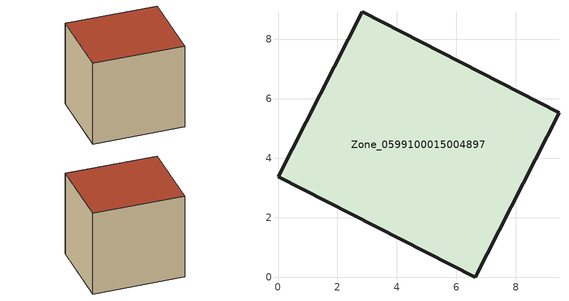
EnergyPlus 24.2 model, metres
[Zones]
Zone_0599100015004897
 floor ground (C_G): 2.83,8.93 9.45,5.53 6.63,0 0,3.38 z1.06
 wall outside (C_F): 6.63,0 9.45,5.53 2.83,8.93 0,3.38 6.63,0 z1.06:8.27
 roof outside (C_R): 9.45,5.53 2.83,8.93 0,3.38 6.63,0 z8.27
[BUILDING]
Pand.0599100015004897: North Axis=0; Terrain=City; Loads Convergence Tolerance Value=0.04; Temperature Convergence Tolerance Value=0.4; Solar Distribution=FullExterior; Maximum Number of Warmup Days=25; Minimum Number of Warmup Days=1
[Site:Location]
Rotterdam.The.Hague.AP_ZH_NLD Design_Conditions: Latitude=51.96; Longitude=4.45; Time Zone=1; Elevation=-4.5
[SITE:GROUNDTEMPERATURE:BUILDINGSURFACE]
18, 18, 18, 18, 18, 18, 18, 18, 18, 18, 18, 18
[MATERIAL] Thermal Absorptance=0.9; Solar Absorptance=0.7; Visible Absorptance=0.7
Name | Roughness | Thickness | Conductivity | Density | Specific Heat
G.TC.1946-1964 | MediumSmooth | 0.15 | 1 | 540 | 1210
F.TC.1946-1964 | Rough | 0.3 | 0.857143 | 1920 | 840
R.TC.1946-1964 | MediumRough | 0.2 | 0.235294 | 1500 | 1000
[CONSTRUCTION]
C_G: G.TC.1946-1964
C_F: F.TC.1946-1964
C_R: R.TC.1946-1964
[ZONE]
Zone_0599100015004897: Type=1; Multiplier=1; Ceiling Height=Autocalculate; Volume=Autocalculate; Floor Area=autocalculate; Part of Total Floor Area=Yes
[ZONEINFILTRATION:DESIGNFLOWRATE]
Infil_Zone_0599100015004897: Zone or ZoneList or Space or SpaceList=Zone_0599100015004897; Schedule=AlwaysOn; Design Flow Rate Calculation Method=Flow/Area; Flow Rate per Floor Area=0.003; Constant Term Coefficient=1; Temperature Term Coefficient=0; Velocity Term Coefficient=0; Velocity Squared Term Coefficient=0
[HVACTEMPLATE:ZONE:IDEALLOADSAIRSYSTEM]
Zone_0599100015004897: Maximum Heating Supply Air Temperature=50; Minimum Cooling Supply Air Temperature=13; Maximum Heating Supply Air Humidity Ratio=0.0156; Minimum Cooling Supply Air Humidity Ratio=0.0077; Heating Limit=NoLimit; Cooling Limit=NoLimit; Dehumidification Control Type=ConstantSensibleHeatRatio; Cooling Sensible Heat Ratio=0.7; Dehumidification Setpoint=60; Humidification Control Type=None; Humidification Setpoint=30; Outdoor Air Method=None; Outdoor Air Flow Rate per Person=0.00944; Outdoor Air Flow Rate per Zone Floor Area=0; Outdoor Air Flow Rate per Zone=0; Demand Controlled Ventilation Type=None; Outdoor Air Economizer Type=NoEconomizer; Heat Recovery Type=None; Sensible Heat Recovery Effectiveness=0.7; Latent Heat Recovery Effectiveness=0.65
[ZONECONTROL:THERMOSTAT]
ThermostatControl_Zone_0599100015004897: Zone or ZoneList=Zone_0599100015004897; Control Type Schedule=DualSetpointControlType; Control 1=Thermostat_Zone_0599100015004897; Temperature Difference Between Cutout And Setpoint=0
[THERMOSTATSETPOINT:DUALSETPOINT]
Thermostat_Zone_0599100015004897: Heating Setpoint Temperature Schedule=HeatingSetpoint_Zone_0599100015004897; Cooling Setpoint Temperature Schedule=CoolingSetpoint_Zone_0599100015004897
[SCHEDULE:COMPACT]
HeatingSetpoint_Zone_0599100015004897: Through: 12/31, For: AllDays, Until: 24:00, 21
CoolingSetpoint_Zone_0599100015004897: Through: 12/31, For: AllDays, Until: 24:00, 24
DualSetpointControlType: Through: 12/31, For: AllDays, Until: 24:00, 4
AlwaysOn: Through: 12/31, For: AllDays, Until: 24:00, 1
